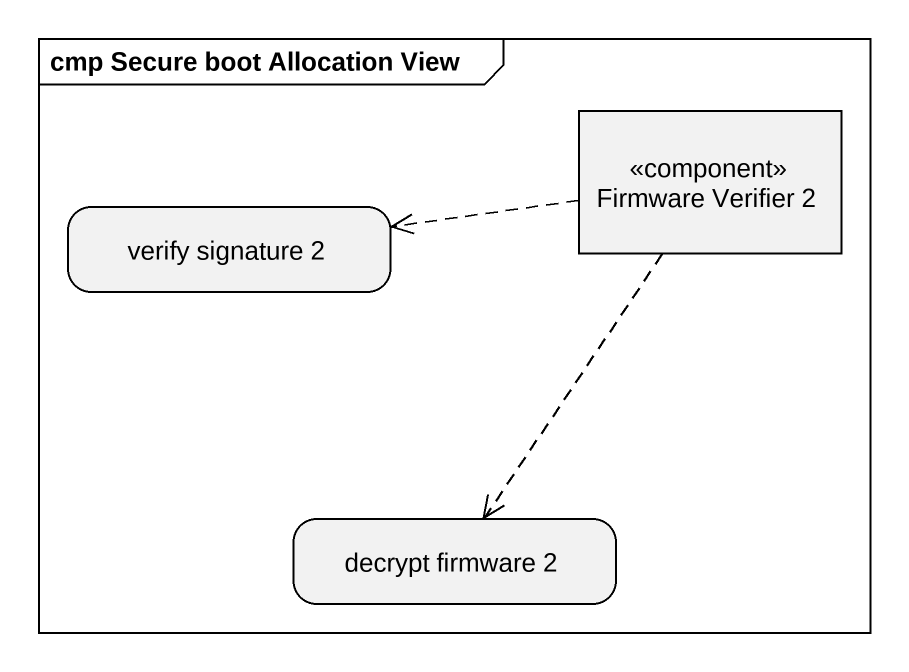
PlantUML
@startuml
mainframe cmp Secure boot Allocation View
hide empty description
state "Firmware Verifier 2" as Firmware_Verifier_2 <<component>>
state "verify signature 2" as verify_signature_2
state "decrypt firmware 2" as decrypt_firmware_2
Firmware_Verifier_2 -left[dashed]-> verify_signature_2
Firmware_Verifier_2 -[dashed]-> decrypt_firmware_2
@enduml
